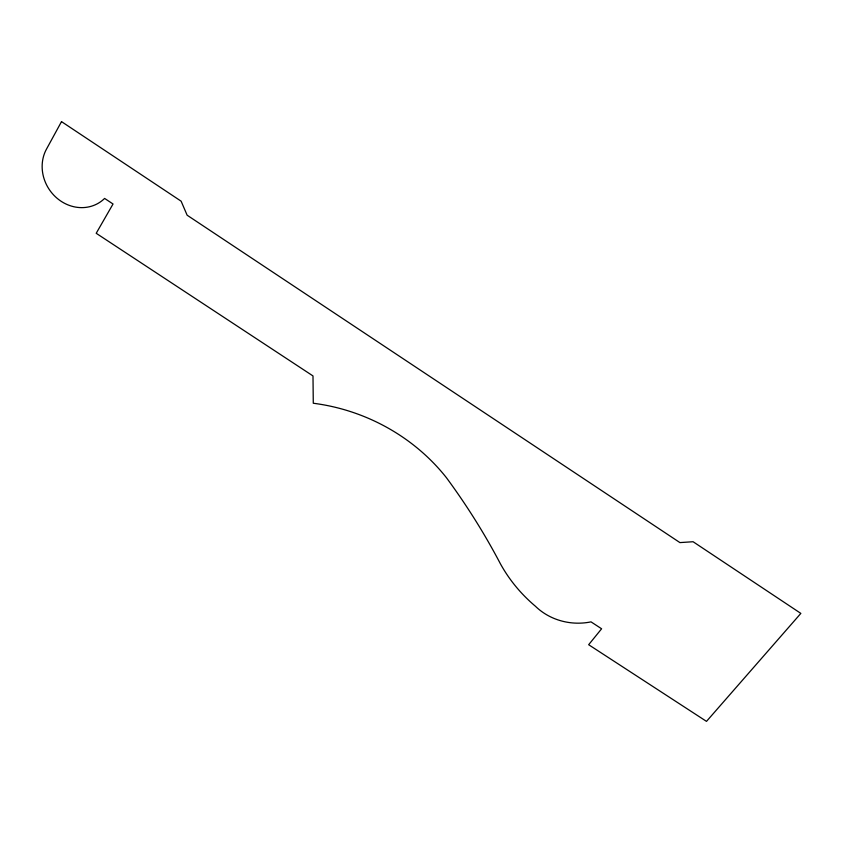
<?xml version="1.0" encoding="UTF-8"?>
<svg xmlns="http://www.w3.org/2000/svg" width="843" height="843" viewBox="0 0 843 843"><rect width="100%" height="100%" fill="white"/><g stroke="black" fill="none" stroke-linecap="round" stroke-linejoin="round"><path stroke-width="1.26" d="M61.507 121.624L46.607 148.895A38.778 35.132 56.3 0 0 56.955 198.158A38.778 35.132 56.3 0 0 104.606 198.432L113.036 203.995L96.207 233.29L312.995 375.936L313.28 403.249A186.029 167.873 21.6 0 1 446.453 477.739A642.261 522.86 29.7 0 1 500.384 563.756A165.755 152.509 -6.5 0 0 535.41 606.233A58.241 52.993 1.2 0 0 591.017 621.871L601.607 628.783L588.656 644.716L706.497 721.376L800.85 613.398L693.094 541.733L679.932 542.597L187.135 215.207L181.119 201.182L61.507 121.624"/></g></svg>
